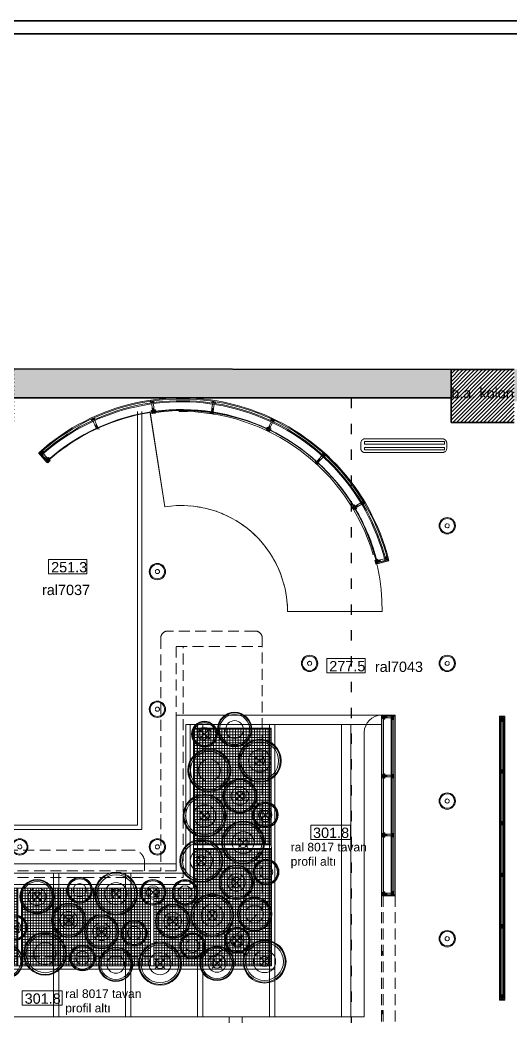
# Model space of a CAD drawing. Header units: millimetres. Extents: x 54215 to 67697, y 23496 to 56611.
# Drawn here: x 57093 to 57664, y 48975 to 50134 of the extents above; entities that cross this region are included whole.
import ezdxf

# ---------------------------------------------------------------- set-up
doc = ezdxf.new("R2010")
doc.units = ezdxf.units.MM
for name, pattern in [('ACAD_ISO03W100', [30, 12, -18]), ('DASHED', [19.05, 12.7, -6.35]), ('HIDDEN', [0.375, 0.25, -0.125])]:
    doc.linetypes.add(name, pattern=pattern)
for name, color, linetype, lineweight in [('- 0.09', 9, 'Continuous', 9), ('- 0.25', 43, 'Continuous', 25), ('no3_ahşap gorunus on kalın', 22, 'Continuous', 15), ('no3_cam kesit arka', 141, 'Continuous', 18), ('no3_duvar kaplama', 8, 'Continuous', 0), ('no3_duvar mevcut', 4, 'Continuous', 35), ('no3_kutu profil gorunus', 8, 'Continuous', 0), ('no3_kutuprofil kesit', 74, 'Continuous', 18), ('no3_led doseme', 50, 'FENCELINE1', 0), ('no3_tavan alçıpan gorunus', 12, 'Continuous', 9), ('no3_tavan aydınlatma', 50, 'Continuous', 13), ('no3_tefriş izdüşüm', 87, 'Continuous', 15), ('no3_tefriş kesit arka', 34, 'Continuous', 20), ('no3_yazı doseme', 152, 'Continuous', 0), ('no3_yazı duvar', 152, 'Continuous', 0), ('t_aydınlatma', 40, 'Continuous', 20), ('t_tarama', 251, 'Continuous', 20), ('t_ölçü', 251, 'Continuous', 30)]:
    doc.layers.add(name, color=color, linetype=linetype, lineweight=lineweight)
doc.layers.add('0 rölöve', color=7, linetype='Continuous', true_color=0xf1380e)
for name, color, linetype, lineweight, true_color in [('no3_ahsap kesit on', 7, 'Continuous', 20, 0xfca103), ('no3_alçıpan kesit', 7, 'Continuous', 20, 0xf5003d), ('no3_tefriş ön ince', 7, 'Continuous', 18, 0x8c1aff)]:
    doc.layers.add(name, color=color, linetype=linetype, lineweight=lineweight, true_color=true_color)
doc.styles.get("Standard").update_dxf_attribs({"font": 'arial.ttf'})
doc.linetypes.add('FENCELINE1', pattern='A,0.25,-0.1,[133,ltypeshp.shx,S=0.1,R=0,X=-0.1,Y=0],-0.1,1', length=1.45)

# ---------------------------------------------------------------- blocks, each defined once
blk = doc.blocks.new('ewry')
at = {"layer": 'no3_kutu profil gorunus'}
h = blk.add_hatch(dxfattribs=at)
h.set_pattern_fill('NET', color=250)
h.set_pattern_definition([(0, (-76.2377, 567.117), (0, 3.175), []), (90, (-76.2377, 567.117), (-3.175, 2e-16), [])])
h.paths.add_polyline_path([(59150.5, 20297.7), (59000.5, 20297.7), (59000.5, 20207.4), (59150.5, 20207.4)])
h.paths.add_polyline_path([(59304.5, 20297.7), (59154.5, 20297.7), (59154.5, 20207.4), (59304.5, 20207.4)])
h.paths.add_polyline_path([(59458.5, 20297.7), (59308.5, 20297.7), (59308.5, 20207.4), (59458.5, 20207.4)])
h.paths.add_polyline_path([(59612.5, 20297.7), (59462.5, 20297.7), (59462.5, 20207.4), (59612.5, 20207.4)])
h.paths.add_polyline_path([(59766.5, 20297.7), (59616.5, 20297.7), (59616.5, 20207.4), (59766.5, 20207.4)])
h.paths.add_polyline_path([(59907.1, 20343.9), (59816.7, 20343.9), (59816.7, 20297.7), (59770.5, 20297.7), (59770.5, 20207.4), (59907.2, 20207.4)])
h.paths.add_polyline_path([(59907, 20483.7), (59816.7, 20483.7), (59816.7, 20347.9), (59907.1, 20347.9)])
for p, q in [((59816.7, 20347.9), (59907, 20347.9)), ((59816.7, 20343.9), (59907, 20343.9)), ((59000.5, 20297.7), (59200.5, 20297.7)), ((59150.5, 20297.7), (59150.5, 20207.4)), ((59154.5, 20297.7), (59154.5, 20207.4)), ((59304.5, 20297.7), (59304.5, 20207.4)), ((59308.5, 20297.7), (59308.5, 20207.4)), ((59458.5, 20297.7), (59458.5, 20207.4)), ((59462.5, 20297.7), (59462.5, 20207.4)), ((59612.5, 20297.7), (59612.5, 20207.4)), ((59616.5, 20297.7), (59616.5, 20207.4)), ((59766.5, 20297.7), (59766.5, 20207.4)), ((59770.5, 20297.7), (59770.5, 20207.4))]:
    blk.add_line(p, q, dxfattribs=at)
blk.add_lwpolyline([(58996.5, 20203.4), (58996.5, 20301.7), (59812.7, 20301.7), (59812.7, 20487.7), (59911, 20487.7), (59911.2, 20203.4), (58996.5, 20203.4)], dxfattribs=at)
blk.add_lwpolyline([(59000.5, 20207.4), (59000.5, 20297.7), (59816.7, 20297.7), (59816.7, 20483.7), (59907, 20483.7), (59907.2, 20207.4)], close=True, dxfattribs=at)
blk = doc.blocks.new('giriş tavan planı')
at = {"layer": '- 0.09'}
h = blk.add_hatch(dxfattribs=at)
h.set_pattern_fill('ANSI31', color=256)
h.set_pattern_definition([(45, (57626.8874, 19235.8884), (-2.245064, 2.245064), [])])
h.paths.add_polyline_path([(58922.5, 20905.9), (58849.5, 20905.9), (58849.5, 20844.4), (58922.5, 20844.4)])
h.paths.add_polyline_path([(59608, 20901.4), (59534.5, 20901.4), (59534.5, 20839.9), (59608, 20839.9)])
h.paths.add_polyline_path([(60189.5, 20900.4), (60116, 20900.4), (60116, 20838.9), (60189.5, 20838.9)])
h.paths.add_polyline_path([(60186.5, 20112.9), (60113.5, 20112.9), (60113.5, 20051.4), (60186.5, 20051.4)])
h.paths.add_polyline_path([(59608, 20113.9), (59535, 20113.9), (59535, 20052.4), (59608, 20052.4)])
h.paths.add_polyline_path([(58922.5, 20107.9), (58849.5, 20107.9), (58849.5, 20046.4), (58922.5, 20046.4)])
at = {"layer": 'no3_duvar kaplama'}
h = blk.add_hatch(color=256, dxfattribs=at)
h.dxf.hatch_style = 1
h.paths.add_polyline_path([(58849.5, 20107.9), (58867.5, 20107.9), (58849.5, 20107.9), (58849.5, 20046.4), (58867.5, 20046.4), (60407.2, 20052.3), (60410.7, 20900.4), (58922.5, 20901.4), (58867.5, 20905.9), (58849.5, 20905.9), (58849.5, 20838.4), (58867.5, 20838.4), (58867.5, 20844.4), (58849.5, 20844.4), (58849.5, 20905.9), (58922.5, 20905.9), (58922.5, 20866.4), (59534.5, 20866.4), (59534.5, 20901.4), (59608, 20901.4), (59608, 20867.4), (60116, 20867.4), (60116, 20900.4), (60189.5, 20900.4), (60189.5, 20863.4), (60325, 20863.4), (60325, 20854.9), (60371.5, 20854.9), (60371.5, 20117.4), (60349.6, 20117.4), (60349.6, 20082.9), (60186.5, 20082.9), (60186.5, 20051.4), (60113.5, 20051.4), (60113.5, 20082.9), (59608, 20082.9), (59608, 20052.4), (59535, 20052.4), (59535, 20082.9), (58922.5, 20082.9), (58922.5, 20046.4), (58849.5, 20046.4)])
h.paths.add_polyline_path([(60371.5, 20229.3), (60371.5, 20206), (60383.7, 20206), (60383.7, 20229.3)], flags=17)
at = {"layer": '- 0.25', "linetype": 'ACAD_ISO03W100'}
blk.add_line((60000, 20867.4), (60000, 20082.9), dxfattribs=at)
at = {"layer": '0 rölöve'}
for p, q in [((59646.6, 20792.6), (59636.6, 20803.8)), ((60028.6, 20674.5), (60043.7, 20678.5))]:
    blk.add_line(p, q, dxfattribs=at)
at = {"layer": 'no3_ahsap kesit on'}
for p, q in [((59873, 20147.9), (59858, 20147.9)), ((59858, 20147.9), (59858, 20082.9))]:
    blk.add_line(p, q, dxfattribs=at)
blk.add_lwpolyline([(59873, 20082.9), (59873, 20147.9), (59858, 20147.9)], dxfattribs=at)
at = {"layer": 'no3_alçıpan kesit'}
for p, q in [((59636.6, 20803.8), (59645.8, 20793.6)), ((59637.5, 20804.6), (59640.5, 20801.3)), ((60043.4, 20679.6), (60030.5, 20676.2)), ((60043.7, 20678.5), (60030.8, 20675)), ((60050.9, 20498.7), (60037.2, 20498.7)), ((60046.5, 20498.7), (60046.5, 20289.9)), ((60050.9, 20497.5), (60046.5, 20497.5)), ((60047.7, 20498.7), (60047.7, 20289.9)), ((60049.7, 20498.7), (60049.7, 20289.9)), ((60050.9, 20498.7), (60050.9, 20288.7)), ((60050.9, 20289.9), (60037.2, 20289.9)), ((60050.9, 20288.7), (60037.2, 20288.7))]:
    blk.add_line(p, q, dxfattribs=at)
for points in [[(60177.6, 20496.4), (60173.2, 20496.4), (60173.2, 20168.4), (60177.6, 20168.4)], [(60176.4, 20495.2), (60174.4, 20495.2), (60174.4, 20169.6), (60176.4, 20169.6)]]:
    blk.add_lwpolyline(points, close=True, dxfattribs=at)
for radius, start in [(248.3, 13.8423), (247.1, 13.8373), (245.1, 13.8288), (243.9, 13.8237)]:
    blk.add_arc((59802.6, 20619.1), radius, start, 131.9285, dxfattribs=at)
at = {"layer": 'no3_cam kesit arka'}
for p, q in [((59769, 20851.6), (59769.1, 20851.3)), ((59771.2, 20851.9), (59771.2, 20851.6)), ((59902.8, 20831.5), (59902.7, 20831.3)), ((59904.8, 20830.6), (59904.6, 20830.3)), ((59648, 20796), (59648.2, 20795.8)), ((60003.3, 20741.1), (60003.1, 20740.9)), ((60003.3, 20741.1), (60003.1, 20740.9)), ((60004.5, 20739.2), (60004.2, 20739)), ((60004.5, 20739.2), (60004.2, 20739)), ((60004.5, 20739.2), (60004.2, 20739)), ((60029.6, 20678.1), (60029.9, 20678.2))]:
    blk.add_line(p, q, dxfattribs=at)
for points in [[(60037.2, 20495.4), (60037.2, 20360.4), (60037.5, 20360.4), (60037.5, 20495.4)], [(60037.2, 20292), (60037.2, 20358.2), (60037.5, 20358.2), (60037.5, 20292)]]:
    blk.add_lwpolyline(points, close=True, dxfattribs=at)
for radius, start, end in [(234.9, 98.202, 131.1237), (234.9, 64.7451, 97.6669), (234.6, 64.7451, 97.6669), (234.6, 98.202, 131.1237), (234.6, 31.2883, 64.21), (234.9, 31.2883, 64.21), (234.6, 13.7821, 30.7532), (234.9, 14.32, 30.7532)]:
    blk.add_arc((59802.6, 20619.1), radius, start, end, dxfattribs=at)
at = {"layer": 'no3_duvar kaplama'}
for p, q in [((60035.2, 20494.7), (60035.2, 20429.9)), ((60035.2, 20425.9), (60035.2, 20361.3)), ((60041.5, 20428.9), (60046.5, 20428.9)), ((60041.5, 20426.9), (60046.5, 20426.9)), ((60035.2, 20357.3), (60035.2, 20292.7)), ((60041.2, 20360.3), (60046.5, 20360.3)), ((60041.2, 20358.3), (60046.5, 20358.3)), ((60041.2, 20291.9), (60046.5, 20291.9))]:
    blk.add_line(p, q, dxfattribs=at)
blk.add_lwpolyline([(59799.7, 20851.7, -0.335613), (60025.6, 20685.1, -0.335613)], format="xyb", dxfattribs=at)
blk.add_lwpolyline([(60178.6, 20497.4), (60172.2, 20497.4), (60172.2, 20167.4), (60178.6, 20167.4)], close=True, dxfattribs=at)
at = {"layer": 'no3_duvar mevcut'}
for p, q in [((59608, 20901.4), (60116, 20900.4)), ((60116, 20900.4), (60116, 20838.9)), ((60116, 20900.4), (60189.5, 20900.4)), ((59608, 20867.4), (60116, 20867.4)), ((60116, 20838.9), (60189.5, 20838.9))]:
    blk.add_line(p, q, dxfattribs=at)
at = {"layer": 'no3_kutu profil gorunus'}
for p, q in [((59768.7, 20855.3), (59768, 20860.5)), ((59770.6, 20855.5), (59770, 20860.8)), ((59838, 20855.3), (59838.7, 20860.3)), ((59840, 20855.1), (59840.7, 20860)), ((59702, 20835.8), (59699.9, 20840.3)), ((59703.8, 20836.6), (59701.8, 20841.2)), ((59904.4, 20834.8), (59906.7, 20839.6)), ((59906.2, 20834), (59908.5, 20838.8)), ((59644, 20797.4), (59640.5, 20801.3)), ((59645.5, 20798.7), (59641.9, 20802.7)), ((59962.6, 20796.5), (59965.9, 20800.2)), ((59964, 20795.2), (59967.4, 20798.8)), ((60006.6, 20742.9), (60011.1, 20745.6)), ((60007.6, 20741.1), (60012.2, 20743.8)), ((60033.5, 20679.1), (60038.7, 20680.4)), ((60033.5, 20679.1), (60038.3, 20680.4)), ((60034.3, 20677.2), (60039.5, 20678.6)), ((60034.3, 20677.2), (60039.1, 20678.5)), ((60041.2, 20497.5), (60046.5, 20497.5)), ((60041.2, 20495.5), (60046.5, 20495.5))]:
    blk.add_line(p, q, dxfattribs=at)
at = {"layer": 'no3_kutuprofil kesit'}
for p, q in [((59766.6, 20863.6), (59770.8, 20862.1)), ((59770.5, 20864.1), (59766.8, 20861.6)), ((59838.3, 20863.6), (59841.9, 20861)), ((59769.1, 20851.6), (59767.4, 20852.9)), ((59767.6, 20851.4), (59768.9, 20853.1)), ((59772.1, 20851.7), (59768.4, 20849.2)), ((59768.7, 20855.3), (59771.2, 20851.6)), ((59769.2, 20851.3), (59770.6, 20855.5)), ((59772.6, 20852.1), (59770.9, 20853.4)), ((59771.1, 20851.9), (59772.4, 20853.6)), ((59840, 20855.1), (59837.4, 20851.4)), ((59842.2, 20863), (59838, 20861.6)), ((59839.4, 20851.1), (59838, 20855.3)), ((59697.6, 20842.8), (59702.1, 20842.6)), ((59701.3, 20844.5), (59698.5, 20841)), ((59768.2, 20851.2), (59772.4, 20849.7)), ((59840.4, 20850.6), (59836.1, 20849.3)), ((59836.4, 20851.2), (59840.1, 20848.7)), ((59910.7, 20841.3), (59906.3, 20841.1)), ((59907.1, 20843), (59909.9, 20839.4)), ((59702, 20835.8), (59705.4, 20833)), ((59702.8, 20831.5), (59707.3, 20831.3)), ((59703.6, 20832.2), (59703.8, 20836.6)), ((59905.5, 20829.9), (59901, 20829.8)), ((59901.5, 20832.1), (59903.5, 20832.9)), ((59901.8, 20831.6), (59904.6, 20828.1)), ((59902.9, 20831.5), (59902.2, 20833.5)), ((59906.2, 20834), (59902.7, 20831.2)), ((59904.6, 20830.4), (59904.4, 20834.8)), ((59904.7, 20830.7), (59906.7, 20831.4)), ((59906.1, 20830), (59905.3, 20832)), ((59639.7, 20802.2), (59641.3, 20806.4)), ((59642.6, 20804.9), (59638.3, 20803.7)), ((59648.2, 20795.7), (59644, 20797.4)), ((59645.5, 20798.7), (59646.7, 20794.4)), ((59650.1, 20794.8), (59645.8, 20793.6)), ((59649.1, 20797), (59647, 20797.1)), ((59647.1, 20792.1), (59648.8, 20796.3)), ((59648.1, 20798.1), (59648, 20796)), ((59958.9, 20794), (59960.5, 20789.9)), ((59959.8, 20793.6), (59964, 20795.2)), ((59962.6, 20796.5), (59961.3, 20792.2)), ((59970.2, 20800.5), (59965.9, 20801.7)), ((59967.3, 20803.2), (59968.9, 20799)), ((59961.8, 20791.3), (59957.5, 20792.6)), ((60013.4, 20747.9), (60013.7, 20743.5)), ((60004.6, 20738.2), (60000.9, 20740.7)), ((60002.6, 20742.3), (60004.7, 20741.8)), ((60002.6, 20741.7), (60002.9, 20737.2)), ((60003.1, 20740.8), (60007.6, 20741.1)), ((60003.4, 20741), (60003.9, 20743.1)), ((60006.6, 20742.9), (60004.1, 20739.1)), ((60004.4, 20739.3), (60006.5, 20738.7)), ((60005.2, 20738), (60005.7, 20740)), ((60015.4, 20744.5), (60011.7, 20746.9)), ((60030.4, 20675), (60027.5, 20678.3)), ((60029.4, 20678.8), (60028.5, 20674.5)), ((60029.6, 20679.6), (60031.4, 20678.5)), ((60034, 20677.2), (60029.7, 20678.1)), ((60034, 20677.2), (60029.7, 20678.1)), ((60030, 20678.1), (60031, 20680)), ((60030.2, 20676.1), (60033.5, 20679.1)), ((60030.2, 20676.1), (60033.5, 20679.1)), ((60042.2, 20679.3), (60039.3, 20682.7)), ((60041.2, 20683.2), (60040.3, 20678.8)), ((60035.2, 20494.7), (60037.2, 20498.7)), ((60035.2, 20498.7), (60037.2, 20494.7)), ((60041.2, 20495.5), (60037.2, 20497.5)), ((60037.2, 20495.5), (60041.2, 20497.5)), ((60037.5, 20494), (60039, 20495.5)), ((60039, 20494), (60037.5, 20495.5)), ((60047.7, 20493.5), (60049.7, 20497.5)), ((60047.7, 20497.5), (60049.7, 20493.5)), ((60176.4, 20491.2), (60174.4, 20495.2)), ((60176.4, 20495.2), (60174.4, 20491.2)), ((59807.5, 20487.7), (59807.5, 20314.9)), ((59807.5, 20487.7), (60035.2, 20487.7)), ((59821.2, 20487.7), (59821.2, 20147.9)), ((59827.5, 20487.7), (59827.5, 20147.9)), ((59904.9, 20487.7), (59904.9, 20147.9)), ((59911.2, 20487.7), (59911.2, 20147.9)), ((59988.6, 20487.7), (59988.6, 20147.9)), ((59999.4, 20487.7), (59999.4, 20147.9)), ((60176.4, 20431.2), (60174.4, 20435.2)), ((60176.4, 20435.2), (60174.4, 20431.2)), ((60035.2, 20425.9), (60037.2, 20429.9)), ((60035.2, 20429.9), (60037.2, 20425.9)), ((60037.5, 20428.9), (60039, 20430.4)), ((60039, 20428.9), (60037.5, 20430.4)), ((60041.5, 20426.9), (60037.5, 20428.9)), ((60037.5, 20426.9), (60041.5, 20428.9)), ((60037.5, 20425.4), (60039, 20426.9)), ((60039, 20425.4), (60037.5, 20426.9)), ((60049.7, 20425.9), (60047.7, 20429.9)), ((60049.7, 20429.9), (60047.7, 20425.9)), ((60176.4, 20371.2), (60174.4, 20375.2)), ((60176.4, 20375.2), (60174.4, 20371.2)), ((60035.2, 20357.3), (60037.2, 20361.3)), ((60035.2, 20361.3), (60037.2, 20357.3)), ((60041.2, 20358.3), (60037.2, 20360.3)), ((60037.2, 20358.3), (60041.2, 20360.3)), ((60037.5, 20360.3), (60039, 20361.8)), ((60039, 20360.3), (60037.5, 20361.8)), ((60037.5, 20356.8), (60039, 20358.3)), ((60039, 20356.8), (60037.5, 20358.3)), ((60049.7, 20357.3), (60047.7, 20361.3)), ((60049.7, 20361.3), (60047.7, 20357.3)), ((59807.5, 20314.9), (58922.5, 20314.9)), ((59653.8, 20314.9), (59653.8, 20147.9)), ((59660.1, 20314.9), (59660.1, 20147.9)), ((59737.5, 20314.9), (59737.5, 20147.9)), ((59743.8, 20314.9), (59743.8, 20147.9)), ((60176.4, 20311.2), (60174.4, 20315.2)), ((60176.4, 20315.2), (60174.4, 20311.2)), ((60035.2, 20292.7), (60037.2, 20288.7)), ((60035.2, 20288.7), (60037.2, 20292.7)), ((60041.2, 20291.9), (60037.2, 20289.9)), ((60037.2, 20291.9), (60041.2, 20289.9)), ((60037.5, 20291.9), (60039, 20293.4)), ((60039, 20291.9), (60037.5, 20293.4)), ((60049.7, 20289.9), (60047.7, 20293.9)), ((60049.7, 20293.9), (60047.7, 20289.9)), ((60176.4, 20251.2), (60174.4, 20255.2)), ((60176.4, 20255.2), (60174.4, 20251.2)), ((60176.4, 20169.6), (60174.4, 20173.6)), ((60176.4, 20173.6), (60174.4, 20169.6))]:
    blk.add_line(p, q, dxfattribs=at)
for points in [[(59770.8, 20862.1), (59770.5, 20864.1), (59766.6, 20863.6), (59766.8, 20861.6)], [(59838, 20861.6), (59838.3, 20863.6), (59842.2, 20863), (59841.9, 20861)], [(59769.1, 20851.6), (59767.6, 20851.4), (59767.4, 20852.9), (59768.9, 20853.1)], [(59772.4, 20849.7), (59772.1, 20851.7), (59768.2, 20851.2), (59768.4, 20849.2)], [(59771.2, 20851.6), (59769.2, 20851.3), (59768.7, 20855.3), (59770.6, 20855.5)], [(59771.1, 20851.9), (59772.6, 20852.1), (59772.4, 20853.6), (59770.9, 20853.4)], [(59837.4, 20851.4), (59839.4, 20851.1), (59840, 20855.1), (59838, 20855.3)], [(59702.1, 20842.6), (59701.3, 20844.5), (59697.6, 20842.8), (59698.5, 20841)], [(59836.1, 20849.3), (59836.4, 20851.2), (59840.4, 20850.6), (59840.1, 20848.7)], [(59906.3, 20841.1), (59907.1, 20843), (59910.7, 20841.3), (59909.9, 20839.4)], [(59705.4, 20833), (59703.6, 20832.2), (59702, 20835.8), (59703.8, 20836.6)], [(59901, 20829.8), (59901.8, 20831.6), (59905.5, 20829.9), (59904.6, 20828.1)], [(59902.9, 20831.5), (59901.5, 20832.1), (59902.2, 20833.5), (59903.5, 20832.9)], [(59902.7, 20831.2), (59904.6, 20830.4), (59906.2, 20834), (59904.4, 20834.8)], [(59904.7, 20830.7), (59906.1, 20830), (59906.7, 20831.4), (59905.3, 20832)], [(59638.3, 20803.7), (59639.7, 20802.2), (59642.6, 20804.9), (59641.3, 20806.4)], [(59646.7, 20794.4), (59648.2, 20795.7), (59645.5, 20798.7), (59644, 20797.4)], [(59645.8, 20793.6), (59647.1, 20792.1), (59650.1, 20794.8), (59648.8, 20796.3)], [(59649.1, 20797), (59648.1, 20798.1), (59647, 20797.1), (59648, 20796)], [(59960.5, 20789.9), (59961.8, 20791.3), (59958.9, 20794), (59957.5, 20792.6)], [(59961.3, 20792.2), (59959.8, 20793.6), (59962.6, 20796.5), (59964, 20795.2)], [(59968.9, 20799), (59970.2, 20800.5), (59967.3, 20803.2), (59965.9, 20801.7)], [(60013.7, 20743.5), (60015.4, 20744.5), (60013.4, 20747.9), (60011.7, 20746.9)], [(60002.9, 20737.2), (60004.6, 20738.2), (60002.6, 20741.7), (60000.9, 20740.7)], [(60003.4, 20741), (60002.6, 20742.3), (60003.9, 20743.1), (60004.7, 20741.8)], [(60004.1, 20739.1), (60003.1, 20740.8), (60006.6, 20742.9), (60007.6, 20741.1)], [(60004.4, 20739.3), (60005.2, 20738), (60006.5, 20738.7), (60005.7, 20740)], [(60027.5, 20678.3), (60029.4, 20678.8), (60030.4, 20675), (60028.5, 20674.5)], [(60030, 20678.1), (60029.6, 20679.6), (60031, 20680), (60031.4, 20678.5)], [(60029.7, 20678.1), (60030.2, 20676.1), (60034, 20677.2), (60033.5, 20679.1)], [(60029.7, 20678.1), (60030.2, 20676.1), (60034, 20677.2), (60033.5, 20679.1)], [(60039.3, 20682.7), (60041.2, 20683.2), (60042.2, 20679.3), (60040.3, 20678.8)], [(60037.2, 20498.7), (60035.2, 20498.7), (60035.2, 20494.7), (60037.2, 20494.7)], [(60037.2, 20497.5), (60037.2, 20495.5), (60041.2, 20495.5), (60041.2, 20497.5)], [(60037.5, 20494), (60039, 20494), (60039, 20495.5), (60037.5, 20495.5)], [(60049.7, 20497.5), (60047.7, 20497.5), (60047.7, 20493.5), (60049.7, 20493.5)], [(60174.4, 20495.2), (60176.4, 20495.2), (60176.4, 20491.2), (60174.4, 20491.2)], [(60174.4, 20435.2), (60176.4, 20435.2), (60176.4, 20431.2), (60174.4, 20431.2)], [(60037.2, 20429.9), (60035.2, 20429.9), (60035.2, 20425.9), (60037.2, 20425.9)], [(60037.5, 20428.9), (60039, 20428.9), (60039, 20430.4), (60037.5, 20430.4)], [(60037.5, 20428.9), (60037.5, 20426.9), (60041.5, 20426.9), (60041.5, 20428.9)], [(60037.5, 20425.4), (60039, 20425.4), (60039, 20426.9), (60037.5, 20426.9)], [(60047.7, 20429.9), (60049.7, 20429.9), (60049.7, 20425.9), (60047.7, 20425.9)], [(60174.4, 20375.2), (60176.4, 20375.2), (60176.4, 20371.2), (60174.4, 20371.2)], [(60037.2, 20361.3), (60035.2, 20361.3), (60035.2, 20357.3), (60037.2, 20357.3)], [(60037.2, 20360.3), (60037.2, 20358.3), (60041.2, 20358.3), (60041.2, 20360.3)], [(60037.5, 20360.3), (60039, 20360.3), (60039, 20361.8), (60037.5, 20361.8)], [(60037.5, 20356.8), (60039, 20356.8), (60039, 20358.3), (60037.5, 20358.3)], [(60047.7, 20361.3), (60049.7, 20361.3), (60049.7, 20357.3), (60047.7, 20357.3)], [(60174.4, 20315.2), (60176.4, 20315.2), (60176.4, 20311.2), (60174.4, 20311.2)], [(60037.2, 20288.7), (60035.2, 20288.7), (60035.2, 20292.7), (60037.2, 20292.7)], [(60037.2, 20289.9), (60037.2, 20291.9), (60041.2, 20291.9), (60041.2, 20289.9)], [(60037.5, 20291.9), (60039, 20291.9), (60039, 20293.4), (60037.5, 20293.4)], [(60047.7, 20293.9), (60049.7, 20293.9), (60049.7, 20289.9), (60047.7, 20289.9)], [(60174.4, 20255.2), (60176.4, 20255.2), (60176.4, 20251.2), (60174.4, 20251.2)], [(60174.4, 20173.6), (60176.4, 20173.6), (60176.4, 20169.6), (60174.4, 20169.6)]]:
    blk.add_lwpolyline(points, close=True, dxfattribs=at)
at = {"layer": 'no3_tavan alçıpan gorunus'}
for p, q in [((59756.5, 20851.6), (59756.5, 20365.9)), ((60044, 20498.7), (59796.5, 20498.7)), ((59796.5, 20498.7), (59796.5, 20325.9)), ((59756.5, 20365.9), (58877.6, 20365.9)), ((59796.5, 20325.9), (58922.5, 20325.9))]:
    blk.add_line(p, q, dxfattribs=at)
blk.add_lwpolyline([(59766.4, 20848.8), (59783.4, 20740.9, -0.460723), (59925.9, 20619.1), (60035.9, 20619.1, 0.468249), (59766.3, 20849.5, -0.078231)], format="xyb", dxfattribs=at)
at = {"layer": 'no3_tefriş izdüşüm', "linetype": 'DASHED'}
for p, q in [((59796.5, 20578.4), (59896.5, 20578.4)), ((60035.2, 20288.7), (60035.2, 20084.2)), ((60037.2, 20288.7), (60037.2, 20084.2)), ((60050.9, 20288.7), (60050.9, 20082.9)), ((60035.2, 20224.1), (60037.2, 20220.1)), ((60035.2, 20220.1), (60037.2, 20224.1)), ((60035.2, 20155.5), (60037.2, 20151.5)), ((60035.2, 20151.5), (60037.2, 20155.5))]:
    blk.add_line(p, q, dxfattribs=at)
blk.add_lwpolyline([(58996.5, 20323.9), (58996.5, 20217.9), (59841.3, 20217.9), (59896.5, 20273.1), (59896.5, 20588.4, 0.414214), (59888.5, 20596.4), (59786.5, 20596.4, 0.414214), (59778.5, 20588.4), (59778.5, 20317.9), (59759.7, 20317.9), (59759.7, 20327.9, 0.414214), (59745.7, 20341.9), (59260.9, 20341.9, 0.414214), (59246.9, 20327.9), (59246.9, 20322.9), (59246.9, 20323.9), (58996.5, 20323.9)], format="xyb", dxfattribs=at)
for points in [[(59002.5, 20317.9), (59796.5, 20317.9), (59796.5, 20578.4)], [(59002.5, 20309.9), (59804.5, 20309.9), (59804.5, 20578.4)]]:
    blk.add_lwpolyline(points, dxfattribs=at)
for points in [[(60037.2, 20220.1), (60035.2, 20220.1), (60035.2, 20224.1), (60037.2, 20224.1)], [(60037.2, 20151.5), (60035.2, 20151.5), (60035.2, 20155.5), (60037.2, 20155.5)]]:
    blk.add_lwpolyline(points, close=True, dxfattribs=at)
at = {"layer": 'no3_tefriş kesit arka'}
for p, q in [((60015.2, 20147.9), (60015.2, 20478.7)), ((59263.9, 20147.9), (59858, 20147.9)), ((59873, 20147.9), (60015.2, 20147.9))]:
    blk.add_line(p, q, dxfattribs=at)
blk.add_arc((60035.2, 20478.7), 20, 90, 180, dxfattribs=at)
at = {"layer": 'no3_tefriş ön ince'}
blk.add_line((59766.3, 20849.5), (59783.4, 20740.9), dxfattribs=at)
at = {"layer": 'no3_tefriş ön ince', "linetype": 'DASHED'}
blk.add_line((59925.9, 20619.1), (60035.9, 20619.1), dxfattribs=at)
at = {"layer": 'no3_tefriş ön ince'}
blk.add_arc((59802.6, 20619.1), 234.3, 74.2098, 131.9285, dxfattribs=at)
at = {"layer": 'no3_tefriş ön ince', "linetype": 'DASHED'}
blk.add_arc((59802.6, 20619.1), 123.3, 0, 89.5974, dxfattribs=at)
blk.add_blockref('ewry', (0, 0))
at = {"layer": '0 rölöve'}
blk.add_text('b.a. kolon', height=12, dxfattribs=at).set_placement((60116.3, 20867.1))
blk = doc.blocks.new('trimless')
at = {"layer": 'no3_tavan aydınlatma'}
for radius in [9.47, 8.47]:
    blk.add_circle((59001.7, 20349.6), radius, dxfattribs=at)
at = {"layer": 'no3_tavan aydınlatma', "linetype": 'HIDDEN'}
blk.add_circle((59001.7, 20349.6), 2.41, dxfattribs=at)
blk = doc.blocks.new('spot')
at = {"layer": 't_aydınlatma'}
for p, q in [((-27987.6, -9659.8), (-28004.6, -9642.8)), ((-28004.6, -9659.8), (-27987.6, -9642.8))]:
    blk.add_line(p, q, dxfattribs=at)
blk.add_circle((-27996.1, -9651.3), 8.75, dxfattribs=at)
blk = doc.blocks.new('40')
at = {"layer": 'no3_ahşap gorunus on kalın'}
for radius in [20, 19.2, 17.6, 10.3]:
    blk.add_circle((4171, -13246.1), radius, dxfattribs=at)
at = {"layer": 't_ölçü', "xscale": 0.6486904574415366, "yscale": 0.6486904574415366, "zscale": 0.6486904574415366, "rotation": 270}
blk.add_blockref('spot', (10431.7, -31406.9), dxfattribs=at)
blk = doc.blocks.new('50')
at = {"layer": 'no3_ahşap gorunus on kalın'}
for radius in [25, 24, 22, 12.9]:
    blk.add_circle((4028, -13252.9), radius, dxfattribs=at)
at = {"layer": 't_ölçü', "xscale": 0.6486904574415366, "yscale": 0.6486904574415366, "zscale": 0.6486904574415366, "rotation": 270}
blk.add_blockref('spot', (10288.7, -31413.7), dxfattribs=at)
blk = doc.blocks.new('40GFHF')
at = {"layer": 'no3_ahşap gorunus on kalın'}
for radius in [20, 19.2, 17.6, 10.3]:
    blk.add_circle((3333.2, -12997.1), radius, dxfattribs=at)
blk = doc.blocks.new('30A')
at = {"layer": 'no3_ahşap gorunus on kalın'}
for radius in [15, 14.4, 13.2, 7.76]:
    blk.add_circle((3371.6, -13045.5), radius, dxfattribs=at)
blk = doc.blocks.new('50GHG')
at = {"layer": 'no3_ahşap gorunus on kalın'}
for radius in [25, 24, 22, 12.9]:
    blk.add_circle((3438.2, -13009.3), radius, dxfattribs=at)
blk = doc.blocks.new('30')
at = {"layer": 'no3_ahşap gorunus on kalın'}
for radius in [15, 14.4, 13.2, 7.76]:
    blk.add_circle((4109.4, -13249.7), radius, dxfattribs=at)
at = {"layer": 't_ölçü', "xscale": 0.6486904574415366, "yscale": 0.6486904574415366, "zscale": 0.6486904574415366, "rotation": 270}
blk.add_blockref('spot', (10370.1, -31410.5), dxfattribs=at)
blk = doc.blocks.new('sepetler')
at = {"layer": 't_tarama'}
for name, p in [('40GFHF', (831.1, 34.9)), ('30A', (-33.5, -105.7)), ('40GFHF', (79.5, -155.1)), ('30A', (154.2, -106.3)), ('40GFHF', (243.6, -157.9)), ('40GFHF', (451.1, -160.8)), ('40GFHF', (554.2, -158.2)), ('30A', (612.6, -103.6)), ('30A', (735.1, -106.1)), ('40GFHF', (50.8, -187.6)), ('30A', (134.5, -136.4)), ('40GFHF', (854.3, -179.6)), ('30A', (-26, -140.6)), ('30A', (289.2, -139.4)), ('30A', (387.4, -147.7)), ('50GHG', (371, -191.3)), ('50GHG', (189.2, -200.6)), ('30A', (675.9, -153.4)), ('50GHG', (57.9, -214.3)), ('30A', (318.2, -166.1)), ('50GHG', (291.4, -216.6)), ('50GHG', (505.8, -213.6)), ('30A', (743.9, -168.1)), ('40GFHF', (116, -233.6)), ('40GFHF', (248.1, -230.6)), ('40GFHF', (565, -234.5)), ('30A', (615.8, -182.1)), ('30A', (464.5, -186.3)), ('40GFHF', (693, -238.1))]:
    blk.add_blockref(name, p, dxfattribs=at)
at = {"layer": 't_tarama', "color": 1, "rotation": 90}
for name, p in [('30', (-9120.5, -17077)), ('50', (-9123.5, -17090.5)), ('50', (-9078.7, -17121.7))]:
    blk.add_blockref(name, p, dxfattribs=at)
at = {"layer": 't_tarama', "color": 1, "xscale": -1}
for name, p in [('50', (8221.5, 254.3)), ('40', (8341.5, 206.5)), ('30', (8309.4, 188.2)), ('40', (7658.1, 96.6)), ('30', (7485.3, 100.9)), ('30', (7558.1, 99.2)), ('40', (7906.9, 89.5)), ('30', (7946.9, 94.3)), ('30', (8178.8, 98.2)), ('40', (7869.1, 71.9)), ('40', (7477.7, 69.4)), ('30', (7528.4, 59.4)), ('40', (7625.7, 57.6)), ('40', (8180.7, 48.8)), ('50', (7347.5, 29.3)), ('30', (7471.1, 34.7)), ('50', (7429.4, 23.5)), ('40', (7946.4, 11.7))]:
    blk.add_blockref(name, p, dxfattribs=at)
at = {"layer": 't_tarama', "rotation": 90}
for name, p in [('50GHG', (-8874.4, -16447.9)), ('30A', (-8844.6, -16499.5))]:
    blk.add_blockref(name, p, dxfattribs=at)
at = {"layer": 't_tarama', "color": 1}
for name, p in [('50', (97.7, 138.1)), ('40', (-4.7, 106.1)), ('50', (-1.5, 99.8)), ('40', (-545.1, 84.7)), ('30', (-439.4, 97.7)), ('40', (-236.3, 89.5)), ('50', (110.3, 74.6)), ('50', (-481.3, 63.1)), ('40', (-199.5, 62.1)), ('40', (-78.5, 61)), ('30', (-519, 61)), ('50', (-164.6, 53.8)), ('30', (-201.2, 57.2)), ('30', (58.1, 42.5)), ('50', (49.6, 18.4)), ('50', (171.1, 21)), ('30', (-568.2, 18.4)), ('30', (-445.4, 18.4)), ('40', (-27.1, 12))]:
    blk.add_blockref(name, p, dxfattribs=at)
blk = doc.blocks.new('sgdf-flatten-1')
at = {"layer": 't_aydınlatma'}
for points in [[(8432.2, 11542.5, 0), (8525.2, 11542.5, 0), (8525.2, 11539.5, 0), (8432.2, 11539.5, 0), (8432.2, 11542.5, 0)], [(8432.2, 11532.8, 0), (8525.2, 11532.8, 0), (8525.2, 11535.8, 0), (8432.2, 11535.8, 0), (8432.2, 11532.8, 0)]]:
    blk.add_polyline3d(points, close=True, dxfattribs=at)
blk.add_rational_spline([(8434.5, 11529.6), (8479.5, 11529.6), (8524.5, 11529.6), (8529.5, 11529.6), (8529.5, 11534.6), (8529.5, 11537.6), (8529.5, 11540.6), (8529.5, 11545.6), (8524.5, 11545.6), (8479.5, 11545.6), (8434.5, 11545.6), (8429.5, 11545.6), (8429.5, 11540.6), (8429.5, 11537.6), (8429.5, 11534.6), (8429.5, 11529.6), (8434.5, 11529.6)], [1, 1, 1, 0.707106781187, 1, 1, 1, 0.707106781187, 1, 1, 1, 0.707106781187, 1, 1, 1, 0.707106781187, 1], degree=2, knots=[0, 0, 0, 1, 1, 2, 2, 3, 3, 4, 4, 5, 5, 6, 6, 7, 7, 8, 8, 8], dxfattribs=at)

msp = doc.modelspace()

# ---------------------------------------------------------------- linework, layer by layer
at = {"color": 252, "const_width": 2.135}
for points in [[(58549.046, 48333.18), (55059.324, 48333.18), (55059.324, 50133.18), (58549.046, 50133.18), (58549.046, 48994.132, -0.41421356), (58523.96, 48969.046), (58145.153, 48969.046, 0.41421356), (58135.119, 48959.011), (58135.119, 48715.173, 0.41421356), (58145.153, 48705.139), (58523.96, 48705.139, -0.41421356), (58549.046, 48680.052), (58549.046, 48333.18)], [(58533.994, 48994.132, -0.41421356), (58523.96, 48984.097), (58145.153, 48984.097, 0.41421356), (58120.067, 48959.011), (58120.067, 48715.173, 0.41421356), (58145.153, 48690.087), (58523.96, 48690.087, -0.41421356), (58533.994, 48680.052), (58533.994, 48348.232), (55074.376, 48348.232), (55074.376, 50118.129), (58533.994, 50118.129), (58533.994, 48994.132)]]:
    msp.add_lwpolyline(points, format="xyb", dxfattribs=at)
at = {"layer": 'no3_led doseme', "ltscale": 15}
for p, q in [((57229.865, 49679.006), (57229.865, 49198.284)), ((57229.865, 49198.284), (56355.913, 49198.284))]:
    msp.add_line(p, q, dxfattribs=at)
at = {"layer": 'no3_yazı doseme'}
for points in [[(57126.43, 49506.954), (57171.053, 49506.954), (57171.053, 49490.361), (57126.43, 49490.361)], [(57450.034, 49391.88), (57494.657, 49391.88), (57494.657, 49375.287), (57450.034, 49375.287)], [(57431.201, 49198.25), (57477.487, 49198.25), (57477.487, 49181.657), (57431.201, 49181.657)], [(57095.901, 49005.494), (57142.187, 49005.494), (57142.187, 48988.901), (57095.901, 48988.901)]]:
    msp.add_lwpolyline(points, close=True, dxfattribs=at)

# ---------------------------------------------------------------- block references
for name, p in [('giriş tavan planı', (-2521.664, 28827.404)), ('trimless', (-1411.79, 29196.682)), ('trimless', (-1748.776, 29143.409)), ('trimless', (-1571.79, 29036.682)), ('trimless', (-1411.79, 29036.682)), ('trimless', (-1748.776, 28983.409)), ('trimless', (-1411.79, 28876.682)), ('trimless', (-1908.776, 28823.409)), ('trimless', (-1748.776, 28823.409)), ('trimless', (-1411.79, 28716.682))]:
    msp.add_blockref(name, p)
at = {"layer": 'no3_kutu profil gorunus', "rotation": 180}
msp.add_blockref('sgdf-flatten-1', (66018.851, 61176.929), dxfattribs=at)
at = {"layer": 't_tarama'}
msp.add_blockref('sepetler', (53178.385, 62271.642), dxfattribs=at)

# ---------------------------------------------------------------- texts
at = {"layer": 'no3_yazı doseme', "char_height": 12, "width": 504.19368, "attachment_point": 1}
for s, insert in [('251.3', (57129.384, 49504.105)), ('ral7037', (57118.774, 49477.708)), ('277.5', (57452.759, 49389.031)), ('ral7043', (57505.823, 49388.358)), ('301.8', (57433.927, 49195.401)), ('301.8', (57098.627, 49002.645))]:
    msp.add_mtext(s, dxfattribs=dict(at, insert=insert))
at = {"layer": 'no3_yazı duvar', "char_height": 10, "width": 92.53205, "attachment_point": 1}
for insert in [(57407.913, 49177.756), (57145.822, 49007.329)]:
    msp.add_mtext('ral 8017 tavan profil altı', dxfattribs=dict(at, insert=insert))

doc.saveas('drawing.dxf')
